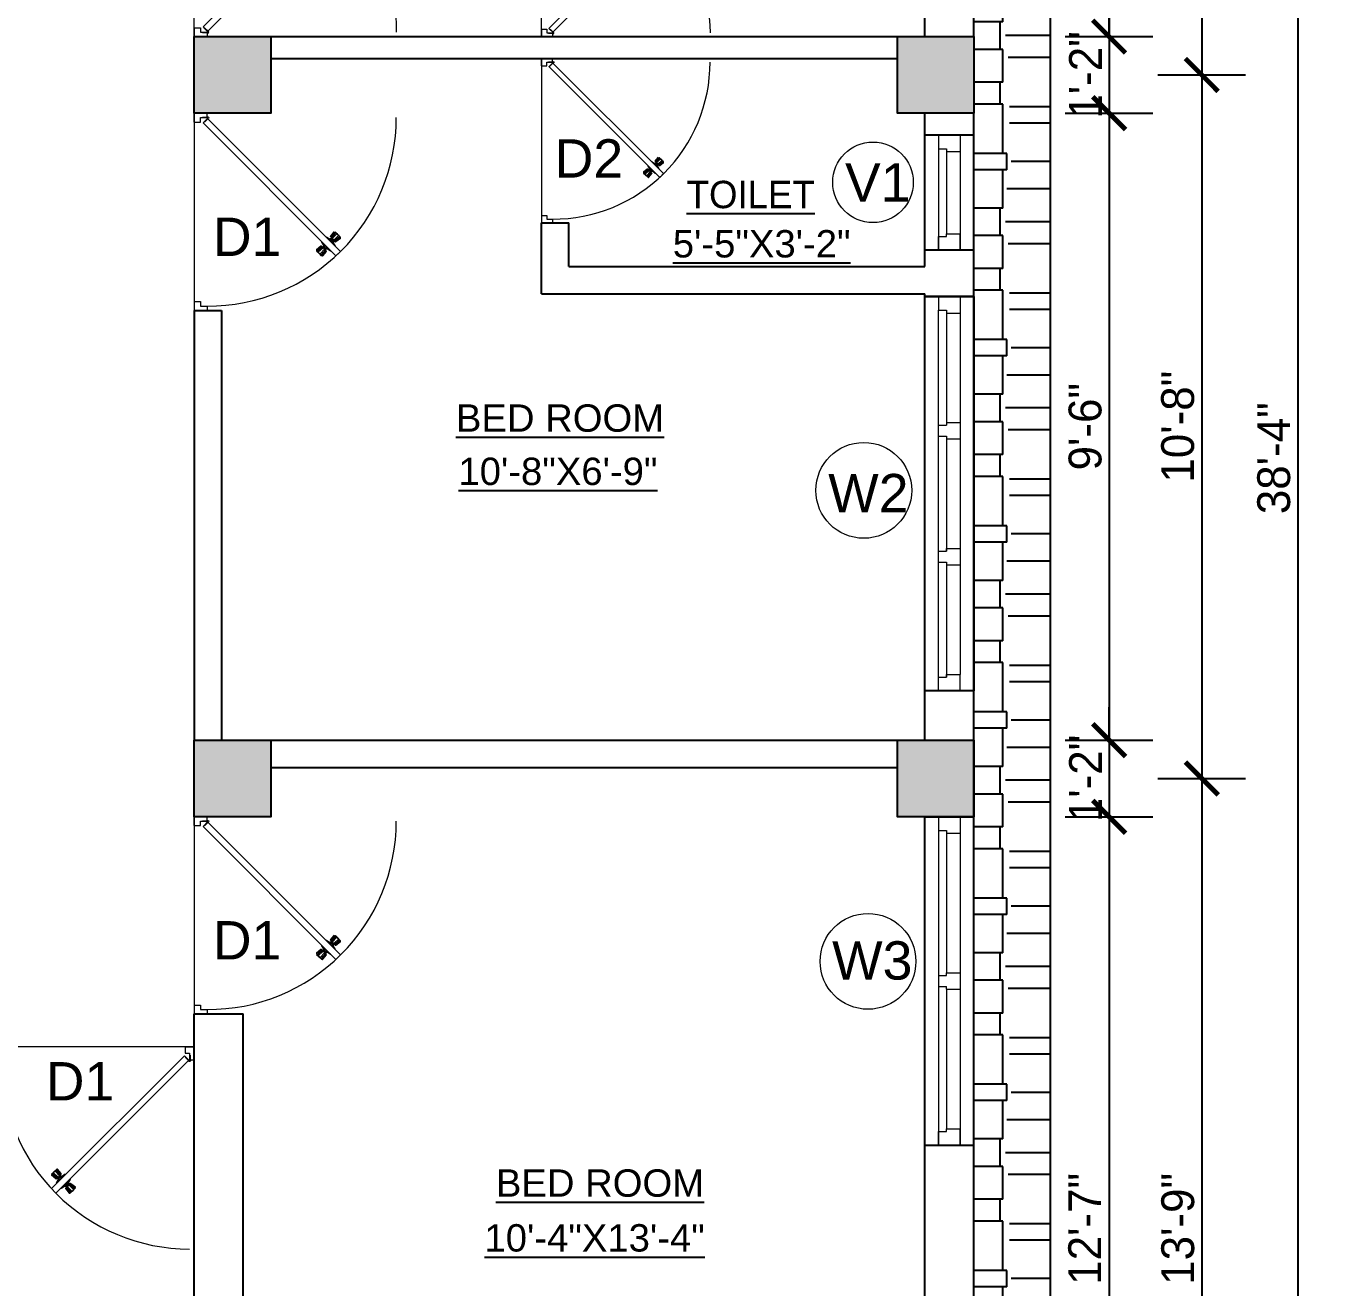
# Model space of a CAD drawing. Header units: inches. Extents: x 1397 to 20304, y -27267 to -746.
# Drawn here: x 10297.7 to 10537.9, y -19710.1 to -19479.8 of the extents above; entities that cross this region are included whole.
import ezdxf

# ---------------------------------------------------------------- set-up
doc = ezdxf.new("R2010")
doc.units = ezdxf.units.IN
doc.header["$LTSCALE"] = 17
doc.header["$MEASUREMENT"] = 0
for name, color, linetype, lineweight in [('25 BOT BAR', 12, 'Continuous', 25), ('DOOR & WIN', 1, 'Continuous', 25), ('OUTLINE', 1, 'Continuous', 25), ('PUERTAS', 7, 'Continuous', 9), ('TEXT', 231, 'Continuous', 20), ('WINDOW FRAME PLAN', 162, 'Continuous', 18)]:
    doc.layers.add(name, color=color, linetype=linetype, lineweight=lineweight)
doc.styles.add('ARCHITECTURE', font='stylu.ttf')
doc.styles.add('DIMTEXT', font='arial.ttf', dxfattribs={"height": 6})
doc.dimstyles.new('8 SCALE', dxfattribs={"dimscale": 0, "dimtxt": 6, "dimasz": 6, "dimexe": 8, "dimexo": 8, "dimgap": 1.25, "dimtad": 1, "dimdec": 0, "dimzin": 3, "dimdsep": 46, "dimlunit": 4, "dimtxsty": 'ARCHITECTURE', "dimblk": 'ARCHTICK', "dimcen": 8, "dimdle": 8, "dimclrd": 5, "dimclre": 5, "dimclrt": 7, "dimadec": 0, "dimazin": 0, "dimtfac": 0.75, "dimtdec": 0, "dimtix": 1, "dimtmove": 2, "dimatfit": 3, "dimldrblk": 'ARCHTICK', "dimfxl": 8, "dimfxlon": 1, "dimtolj": 1, "dimtzin": 0, "dimlwd": -1, "dimlwe": -1, "dimarcsym": 0})

# ---------------------------------------------------------------- blocks, each defined once
blk = doc.blocks.new('ffddd')
at = {"layer": 'DOOR & WIN'}
for p, q in [((-13345.31, -2388.07), (-13345.31, -2316.07)), ((-13336.31, -2316.07), (-13345.31, -2316.07)), ((-13336.31, -2316.07), (-13336.31, -2388.07)), ((-13336.31, -2388.07), (-13345.31, -2388.07)), ((-13336.31, -2388.07), (-13345.31, -2388.07))]:
    blk.add_line(p, q, dxfattribs=at)
at = {"layer": 'WINDOW FRAME PLAN'}
for p, q in [((-13342.81, -2316.07), (-13342.81, -2318.57)), ((-13338.81, -2316.07), (-13338.81, -2319.07)), ((-13342.81, -2385.57), (-13342.81, -2318.57)), ((-13342.81, -2318.57), (-13341.31, -2318.57)), ((-13341.31, -2318.57), (-13341.31, -2319.07)), ((-13341.31, -2319.07), (-13341.31, -2339.57)), ((-13341.31, -2319.07), (-13338.81, -2319.07)), ((-13338.81, -2319.07), (-13338.81, -2385.07)), ((-13342.81, -2339.57), (-13341.31, -2339.57)), ((-13341.31, -2339.07), (-13338.81, -2339.07)), ((-13342.81, -2341.57), (-13341.31, -2341.57)), ((-13341.31, -2341.57), (-13341.31, -2342.07)), ((-13341.31, -2341.57), (-13341.31, -2362.57)), ((-13341.31, -2342.07), (-13338.81, -2342.07)), ((-13342.81, -2362.57), (-13341.31, -2362.57)), ((-13341.31, -2362.07), (-13338.81, -2362.07)), ((-13341.31, -2362.57), (-13341.31, -2362.07)), ((-13342.81, -2364.57), (-13341.31, -2364.57)), ((-13341.31, -2364.57), (-13341.31, -2385.57)), ((-13341.31, -2365.07), (-13338.81, -2365.07)), ((-13342.81, -2388.07), (-13342.81, -2385.57)), ((-13342.81, -2385.57), (-13341.31, -2385.57)), ((-13341.31, -2385.07), (-13338.81, -2385.07)), ((-13341.31, -2385.57), (-13341.31, -2385.07)), ((-13338.81, -2388.07), (-13338.81, -2385.07))]:
    blk.add_line(p, q, dxfattribs=at)
blk = doc.blocks.new('3ft')
at = {"layer": 'PUERTAS', "color": 6}
for p, q in [((1.01, 2.52), (25.23, 26.74)), ((26.05, 25.92), (25.23, 26.74)), ((26.05, 25.92), (1.77, 1.64)), ((0.72, 1.52), (0.72, 2.44)), ((0.8, 1.52), (0.8, 2.41)), ((1.57, 1.84), (0.94, 2.47)), ((1.63, 1.89), (0.97, 2.55)), ((0, 2.4), (0, 0)), ((0.72, 2.4), (0, 2.4)), ((1.6, 0), (0, 0)), ((0.8, 1.52), (0.72, 1.52)), ((0.8, 1.2), (0.8, 1.52)), ((1.6, 1.2), (0.8, 1.2)), ((1.63, 1.89), (1.57, 1.84)), ((1.77, 1.64), (1.57, 1.84)), ((1.6, 0), (1.6, 1.2)), ((34.4, 0), (34.4, 1.2)), ((34.4, 1.2), (35.2, 1.2)), ((34.4, 0), (36, 0)), ((35.2, 1.2), (35.2, 2.4)), ((35.2, 2.4), (36, 2.4)), ((36, 0), (36, 2.4))]:
    blk.add_line(p, q, dxfattribs=at)
at = {"layer": 'PUERTAS', "color": 1}
for p, q in [((22.58, 26.7), (22.14, 26.26)), ((22.67, 26.73), (22.17, 26.23)), ((22.61, 26.67), (22.58, 26.7)), ((23.45, 25.91), (22.79, 26.73)), ((21.67, 25.73), (22.17, 26.23)), ((22.49, 24.95), (21.67, 25.61)), ((21.7, 25.82), (22.14, 26.26)), ((21.73, 25.79), (21.7, 25.82)), ((22.6, 24.96), (23.02, 25.38)), ((22.61, 24.25), (22.92, 24.72)), ((22.62, 24.13), (22.61, 24.14)), ((22.7, 25.07), (22.71, 25.06)), ((22.82, 25.06), (23.08, 25.32)), ((22.94, 24.95), (22.83, 25.07)), ((22.92, 24.72), (22.92, 24.72)), ((22.93, 24.94), (23.19, 25.21)), ((22.93, 24.84), (22.93, 24.83)), ((23.44, 25.81), (23.02, 25.38)), ((23.34, 25.58), (23.08, 25.32)), ((23.46, 25.47), (23.19, 25.21)), ((23.33, 25.7), (23.34, 25.69)), ((23.45, 25.46), (23.33, 25.57)), ((23.57, 25.47), (23.57, 25.47)), ((24.15, 25.79), (23.68, 25.48)), ((23.68, 25.48), (23.68, 25.48)), ((24.27, 25.78), (24.26, 25.79)), ((24.78, 24.15), (24.51, 23.89)), ((24.89, 24.03), (24.63, 23.77)), ((25.11, 24.14), (24.69, 23.71)), ((24.77, 24.14), (24.88, 24.03)), ((24.79, 24.38), (24.78, 24.37)), ((24.78, 24.26), (24.78, 24.26)), ((25.1, 24.84), (24.79, 24.38)), ((25, 24.03), (25, 24.03)), ((25.09, 24.96), (25.1, 24.95)), ((25.22, 24.14), (26.03, 23.48)), ((23.44, 23.31), (23.45, 23.3)), ((23.56, 23.3), (24.03, 23.61)), ((24.03, 23.61), (24.03, 23.62)), ((24.14, 23.62), (24.14, 23.62)), ((24.25, 23.62), (24.51, 23.89)), ((24.26, 23.29), (24.69, 23.71)), ((24.26, 23.63), (24.37, 23.52)), ((24.26, 23.18), (24.92, 22.37)), ((24.37, 23.52), (24.63, 23.77)), ((24.37, 23.4), (24.37, 23.4)), ((25.04, 22.36), (25.54, 22.86)), ((25.1, 22.42), (25.13, 22.39)), ((25.13, 22.39), (25.57, 22.83)), ((26.04, 23.37), (25.54, 22.86)), ((26.01, 23.27), (25.57, 22.83)), ((25.98, 23.3), (26.01, 23.27))]:
    blk.add_line(p, q, dxfattribs=at)
at = {"layer": 'PUERTAS', "color": 8}
for p, q in [((23.3, 25.66), (22.5, 26.56)), ((23.41, 25.77), (22.65, 26.71)), ((23.46, 25.83), (22.72, 26.75)), ((22.57, 24.94), (21.65, 25.68)), ((22.63, 24.99), (21.69, 25.75)), ((22.74, 25.1), (21.84, 25.9)), ((22.13, 26.28), (21.98, 26.13)), ((22.88, 25.24), (22.01, 26.06)), ((22.13, 26.28), (22.27, 26.42)), ((22.29, 26.41), (22.27, 26.42)), ((23.16, 25.52), (22.34, 26.39)), ((22.69, 24.32), (23.02, 24.83)), ((22.95, 24.96), (22.84, 25.07)), ((22.98, 24.99), (22.86, 25.1)), ((23.03, 25.04), (22.91, 25.15)), ((22.91, 24.53), (23.1, 24.91)), ((23.11, 25.12), (22.99, 25.23)), ((23.13, 24.76), (23.18, 24.99)), ((23.28, 25.3), (23.17, 25.41)), ((23.36, 25.37), (23.25, 25.49)), ((23.31, 24.94), (23.28, 25.08)), ((23.41, 25.43), (23.3, 25.54)), ((23.46, 25.09), (23.32, 25.13)), ((23.44, 25.45), (23.33, 25.56)), ((23.64, 25.27), (23.41, 25.22)), ((23.87, 25.49), (23.49, 25.3)), ((24.08, 25.71), (23.57, 25.38)), ((24.4, 24.15), (24.43, 24.01)), ((24.58, 24.33), (24.52, 24.1)), ((24.8, 24.56), (24.61, 24.18)), ((25.02, 24.77), (24.68, 24.26)), ((24.68, 24.05), (24.79, 23.94)), ((24.73, 24.1), (24.85, 23.99)), ((24.76, 24.13), (24.87, 24.02)), ((25.08, 24.1), (26.02, 23.34)), ((25.14, 24.15), (26.06, 23.41)), ((23.63, 23.38), (24.14, 23.72)), ((23.84, 23.6), (24.22, 23.79)), ((24.07, 23.82), (24.3, 23.88)), ((24.25, 24), (24.39, 23.97)), ((24.25, 23.26), (24.99, 22.34)), ((24.27, 23.64), (24.38, 23.53)), ((24.3, 23.67), (24.41, 23.56)), ((24.3, 23.32), (25.06, 22.38)), ((24.35, 23.72), (24.46, 23.61)), ((24.41, 23.43), (25.2, 22.53)), ((24.43, 23.8), (24.54, 23.69)), ((24.55, 23.57), (25.37, 22.7)), ((24.6, 23.97), (24.72, 23.86)), ((24.83, 23.85), (25.7, 23.03)), ((24.97, 23.99), (25.87, 23.2)), ((25.58, 22.82), (25.43, 22.67)), ((25.58, 22.82), (25.73, 22.97)), ((25.72, 22.98), (25.73, 22.97)), ((0, 0), (36, 0))]:
    blk.add_line(p, q, dxfattribs=at)
at = {"layer": 'PUERTAS', "color": 2}
for p, q in [((21.99, 26.11), (21.98, 26.13)), ((25.42, 22.68), (25.43, 22.67))]:
    blk.add_line(p, q, dxfattribs=at)
at = {"layer": 'PUERTAS', "color": 6}
for radius in [0.155, 0.0752]:
    blk.add_circle((0.82, 2.56), radius, dxfattribs=at)
blk.add_arc((0.82, 2.56), 34.38, 359.7285, 90.0333, dxfattribs=at)
at = {"layer": 'PUERTAS', "color": 1}
for centre, start, end in [((22.73, 26.68), 38.9236, 135), ((22.54, 25.01), 231.0764, 315), ((22.67, 24.2), 135, 225), ((22.77, 25.12), 225, 315), ((22.99, 24.89), 135, 219.7428), ((22.87, 24.78), 315, 39.7428), ((23.28, 25.63), 315, 45), ((23.39, 25.86), 315, 38.9236), ((23.51, 25.41), 50.2572, 135), ((23.62, 25.53), 230.2572, 315), ((24.2, 25.73), 45, 135), ((24.84, 24.31), 135, 219.7428), ((24.72, 24.21), 315, 39.7428), ((24.94, 23.98), 45, 135), ((25.04, 24.89), 315, 45), ((25.17, 24.08), 51.0764, 135), ((23.51, 23.36), 225, 315), ((24.09, 23.56), 50.2572, 135), ((24.2, 23.68), 230.2572, 315), ((24.32, 23.23), 135, 218.9236), ((24.42, 23.46), 135, 225), ((24.98, 22.42), 218.9236, 315), ((25.98, 23.42), 315, 51.0764)]:
    blk.add_arc(centre, 0.08, start, end, dxfattribs=at)
blk = doc.blocks.new('*U2802')
at = {"color": 3, "xscale": -1}
blk.add_blockref('3ft', (42, 0), dxfattribs=at)
blk = doc.blocks.new("5'")
at = {"layer": 'WINDOW FRAME PLAN'}
for p, q in [((10026.35, -7897.24), (10086.35, -7897.24)), ((10026.35, -7897.24), (10026.35, -7901.24)), ((10026.35, -7897.24), (10029.35, -7897.24)), ((10029.35, -7899.74), (10029.35, -7897.24)), ((10054.85, -7899.74), (10054.85, -7897.24)), ((10054.85, -7897.24), (10057.85, -7897.24)), ((10057.85, -7899.74), (10057.85, -7897.24)), ((10086.35, -7897.24), (10083.35, -7897.24)), ((10083.35, -7899.74), (10083.35, -7897.24)), ((10086.35, -7897.24), (10086.35, -7901.24)), ((10026.35, -7901.24), (10086.35, -7901.24)), ((10026.35, -7901.24), (10028.85, -7901.24)), ((10028.85, -7901.24), (10028.85, -7899.74)), ((10028.85, -7899.74), (10029.35, -7899.74)), ((10029.35, -7899.74), (10054.85, -7899.74)), ((10055.35, -7899.74), (10054.85, -7899.74)), ((10055.35, -7901.24), (10055.35, -7899.74)), ((10057.35, -7901.24), (10057.35, -7899.74)), ((10057.85, -7899.74), (10057.35, -7899.74)), ((10057.85, -7899.74), (10083.35, -7899.74)), ((10083.85, -7899.74), (10083.35, -7899.74)), ((10083.85, -7901.24), (10083.85, -7899.74)), ((10086.35, -7901.24), (10083.85, -7901.24))]:
    blk.add_line(p, q, dxfattribs=at)
blk = doc.blocks.new('2ft6in')
at = {"layer": 'PUERTAS', "color": 2}
for p, q in [((0.84, 2.1), (21.02, 22.28)), ((18.33, 21.76), (18.31, 21.77)), ((21.71, 21.6), (21.02, 22.28)), ((21.71, 21.6), (1.47, 1.37)), ((21.18, 18.9), (21.2, 18.89)), ((0, 2), (0, 0)), ((0.6, 2), (0, 2)), ((1.33, 0), (0, 0)), ((0.6, 1.26), (0.6, 2.04)), ((0.67, 1.26), (0.6, 1.26)), ((0.67, 1.26), (0.67, 2.01)), ((0.67, 1), (0.67, 1.26)), ((1.33, 1), (0.67, 1)), ((1.31, 1.53), (0.79, 2.06)), ((1.36, 1.58), (0.81, 2.12)), ((1.36, 1.58), (1.31, 1.53)), ((1.47, 1.37), (1.31, 1.53)), ((1.33, 0), (1.33, 1)), ((28.67, 0), (28.67, 1)), ((28.67, 1), (29.33, 1)), ((28.67, 0), (30, 0)), ((29.33, 1), (29.33, 2)), ((29.33, 2), (30, 2)), ((30, 0), (30, 2))]:
    blk.add_line(p, q, dxfattribs=at)
at = {"layer": 'PUERTAS', "color": 1}
for p, q in [((18.06, 21.44), (18.48, 21.86)), ((18.08, 21.51), (18.45, 21.88)), ((18.82, 22.25), (18.45, 21.88)), ((18.9, 22.28), (18.48, 21.86)), ((18.84, 22.23), (18.82, 22.25)), ((19.54, 21.59), (18.99, 22.27)), ((18.74, 20.79), (18.06, 21.34)), ((18.11, 21.49), (18.08, 21.51)), ((18.83, 20.8), (19.18, 21.15)), ((18.84, 20.21), (19.1, 20.6)), ((18.85, 20.11), (18.84, 20.12)), ((18.92, 20.89), (18.93, 20.88)), ((19.02, 20.88), (19.24, 21.1)), ((19.12, 20.8), (19.03, 20.89)), ((19.1, 20.7), (19.11, 20.69)), ((19.1, 20.6), (19.1, 20.6)), ((19.11, 20.79), (19.33, 21.01)), ((19.54, 21.5), (19.18, 21.15)), ((19.45, 21.31), (19.24, 21.1)), ((19.55, 21.22), (19.33, 21.01)), ((19.45, 21.41), (19.45, 21.41)), ((19.54, 21.22), (19.45, 21.31)), ((19.53, 19.43), (19.54, 19.42)), ((19.64, 21.23), (19.64, 21.23)), ((19.64, 19.42), (20.02, 19.67)), ((19.74, 21.24), (19.73, 21.23)), ((20.12, 21.49), (19.74, 21.24)), ((20.02, 19.67), (20.03, 19.68)), ((20.12, 19.68), (20.12, 19.68)), ((20.21, 19.69), (20.43, 19.9)), ((20.22, 21.48), (20.22, 21.49)), ((20.22, 19.41), (20.57, 19.76)), ((20.22, 19.69), (20.31, 19.6)), ((20.22, 19.32), (20.76, 18.64)), ((20.31, 19.6), (20.52, 19.81)), ((20.31, 19.5), (20.31, 19.5)), ((20.65, 20.12), (20.43, 19.9)), ((20.74, 20.03), (20.52, 19.81)), ((20.93, 20.11), (20.57, 19.76)), ((20.64, 20.11), (20.73, 20.02)), ((20.66, 20.31), (20.65, 20.31)), ((20.65, 20.21), (20.65, 20.22)), ((20.91, 20.7), (20.66, 20.31)), ((20.84, 20.02), (20.83, 20.03)), ((20.91, 20.8), (20.91, 20.79)), ((21.02, 20.12), (21.7, 19.57)), ((21.7, 19.47), (21.28, 19.05)), ((21.67, 19.4), (21.31, 19.03)), ((21.65, 19.42), (21.67, 19.4)), ((20.86, 18.63), (21.28, 19.05)), ((20.91, 18.68), (20.94, 18.66)), ((20.94, 18.66), (21.31, 19.03))]:
    blk.add_line(p, q, dxfattribs=at)
at = {"layer": 'PUERTAS', "color": 8}
for p, q in [((18.44, 21.9), (18.31, 21.77)), ((19.07, 21.03), (18.34, 21.72)), ((18.44, 21.9), (18.56, 22.02)), ((18.58, 22.01), (18.56, 22.02)), ((19.3, 21.26), (18.61, 22)), ((19.42, 21.38), (18.75, 22.14)), ((19.51, 21.48), (18.88, 22.26)), ((19.55, 21.53), (18.93, 22.3)), ((18.81, 20.78), (18.04, 21.4)), ((18.86, 20.83), (18.08, 21.46)), ((18.95, 20.92), (18.2, 21.58)), ((18.91, 20.27), (19.19, 20.69)), ((19.13, 20.8), (19.03, 20.9)), ((19.15, 20.82), (19.05, 20.92)), ((19.09, 20.44), (19.25, 20.76)), ((19.19, 20.87), (19.1, 20.96)), ((19.25, 20.93), (19.16, 21.02)), ((19.28, 20.63), (19.32, 20.83)), ((19.4, 21.08), (19.31, 21.17)), ((19.47, 21.15), (19.38, 21.24)), ((19.43, 20.78), (19.4, 20.9)), ((19.51, 21.19), (19.42, 21.28)), ((19.55, 20.91), (19.43, 20.94)), ((19.53, 21.21), (19.44, 21.3)), ((19.7, 21.06), (19.51, 21.01)), ((19.89, 21.24), (19.58, 21.08)), ((20.07, 21.42), (19.64, 21.15)), ((19.69, 19.49), (20.12, 19.76)), ((19.87, 19.67), (20.18, 19.83)), ((20.06, 19.85), (20.25, 19.9)), ((20.21, 20), (20.33, 19.97)), ((20.21, 19.38), (20.83, 18.61)), ((20.23, 19.7), (20.32, 19.61)), ((20.25, 19.72), (20.34, 19.63)), ((20.25, 19.43), (20.88, 18.65)), ((20.29, 19.76), (20.38, 19.67)), ((20.33, 20.13), (20.36, 20.01)), ((20.34, 19.53), (21, 18.77)), ((20.36, 19.83), (20.45, 19.74)), ((20.48, 20.28), (20.44, 20.08)), ((20.46, 19.64), (21.14, 18.91)), ((20.5, 19.98), (20.6, 19.89)), ((20.67, 20.47), (20.51, 20.15)), ((20.85, 20.64), (20.57, 20.22)), ((20.57, 20.04), (20.66, 19.95)), ((20.61, 20.09), (20.7, 19.99)), ((20.63, 20.11), (20.72, 20.01)), ((20.69, 19.87), (21.42, 19.19)), ((20.81, 19.99), (21.56, 19.33)), ((20.9, 20.08), (21.68, 19.45)), ((20.95, 20.13), (21.72, 19.51)), ((21.32, 19.01), (21.2, 18.89)), ((21.32, 19.01), (21.44, 19.14)), ((21.43, 19.15), (21.44, 19.14)), ((0, 0), (30, 0))]:
    blk.add_line(p, q, dxfattribs=at)
at = {"layer": 'PUERTAS', "color": 2}
for radius in [0.129, 0.0627]:
    blk.add_circle((0.68, 2.14), radius, dxfattribs=at)
at = {"layer": 'PUERTAS', "color": 8}
blk.add_arc((0.68, 2.14), 28.65, 359.7285, 90.0333, dxfattribs=at)
at = {"layer": 'PUERTAS', "color": 1}
for centre, start, end in [((18.94, 22.23), 38.9236, 135), ((18.78, 20.84), 231.0764, 315), ((18.89, 20.16), 135, 225), ((18.97, 20.93), 225, 315), ((19.16, 20.74), 135, 219.7428), ((19.06, 20.65), 315, 39.7428), ((19.4, 21.36), 315, 45), ((19.49, 21.55), 315, 38.9236), ((19.59, 19.47), 225, 315), ((19.6, 21.18), 50.2572, 135), ((19.68, 21.28), 230.2572, 315), ((20.07, 19.63), 50.2572, 135), ((20.17, 21.44), 45, 135), ((20.16, 19.73), 230.2572, 315), ((20.27, 19.36), 135, 218.9236), ((20.35, 19.55), 135, 225), ((20.7, 20.26), 135, 219.7428), ((20.6, 20.17), 315, 39.7428), ((20.78, 19.98), 45, 135), ((20.87, 20.75), 315, 45), ((20.98, 20.07), 51.0764, 135), ((21.65, 19.52), 315, 51.0764), ((20.82, 18.68), 218.9236, 315)]:
    blk.add_arc(centre, 0.0667, start, end, dxfattribs=at)
blk = doc.blocks.new('*U2794')
at = {"color": 3, "xscale": -1}
blk.add_blockref('2ft6in', (42, 0), dxfattribs=at)
blk = doc.blocks.new('_ArchTick')
at = {"color": 0, "linetype": 'ByBlock', "const_width": 0.15}
blk.add_lwpolyline([(-0.5, -0.5), (0.5, 0.5)], dxfattribs=at)
blk = doc.blocks.new('*D3451')
at = {"layer": '25 BOT BAR', "color": 5, "transparency": 16777216}
for p, q in [((10495.43, -19334.65), (10495.43, -19489.65)), ((10487.43, -19342.65), (10503.43, -19342.65)), ((10487.43, -19481.65), (10503.43, -19481.65))]:
    blk.add_line(p, q, dxfattribs=at)
at = {"layer": 'Defpoints', "color": 0, "transparency": 16777216}
for p in [(10470.75, -19342.65), (10470.75, -19481.65), (10495.43, -19481.65)]:
    blk.add_point(p, dxfattribs=at)
at = {"layer": '25 BOT BAR', "color": 5, "transparency": 16777216, "xscale": 6, "yscale": 6, "zscale": 6}
for p, rotation in [((10495.43, -19342.65), 90), ((10495.43, -19481.65), 270)]:
    blk.add_blockref('_ArchTick', p, dxfattribs=dict(at, rotation=rotation))
at = {"layer": '25 BOT BAR', "color": 7, "transparency": 16777216, "insert": (10490.97, -19412.15), "char_height": 6, "attachment_point": 5, "rotation": 90, "style": 'ARCHITECTURE'}
blk.add_mtext('\\A1;11\'-7"', dxfattribs=at)
blk = doc.blocks.new('*D3452')
at = {"layer": '25 BOT BAR', "color": 5, "transparency": 16777216}
for p, q in [((10495.43, -19481.65), (10495.43, -19475.65)), ((10487.43, -19481.65), (10503.43, -19481.65)), ((10495.43, -19481.65), (10495.43, -19495.65)), ((10487.43, -19495.65), (10503.43, -19495.65)), ((10495.43, -19495.65), (10495.43, -19501.65))]:
    blk.add_line(p, q, dxfattribs=at)
at = {"layer": 'Defpoints', "color": 0, "transparency": 16777216}
for p in [(10470.75, -19481.65), (10470.75, -19495.65), (10495.43, -19495.65)]:
    blk.add_point(p, dxfattribs=at)
at = {"layer": '25 BOT BAR', "color": 5, "transparency": 16777216, "xscale": 6, "yscale": 6, "zscale": 6}
for p, rotation in [((10495.43, -19481.65), 270), ((10495.43, -19495.65), 90)]:
    blk.add_blockref('_ArchTick', p, dxfattribs=dict(at, rotation=rotation))
at = {"layer": '25 BOT BAR', "color": 7, "transparency": 16777216, "insert": (10491.12, -19488.65), "char_height": 6, "attachment_point": 5, "rotation": 90, "style": 'ARCHITECTURE'}
blk.add_mtext('\\A1;1\'-2"', dxfattribs=at)
blk = doc.blocks.new('*D3453')
at = {"layer": '25 BOT BAR', "color": 5, "transparency": 16777216}
for p, q in [((10495.43, -19487.65), (10495.43, -19618.13)), ((10487.43, -19495.65), (10503.43, -19495.65)), ((10487.43, -19610.13), (10503.43, -19610.13))]:
    blk.add_line(p, q, dxfattribs=at)
at = {"layer": 'Defpoints', "color": 0, "transparency": 16777216}
for p in [(10470.75, -19495.65), (10470.75, -19610.13), (10495.43, -19610.13)]:
    blk.add_point(p, dxfattribs=at)
at = {"layer": '25 BOT BAR', "color": 5, "transparency": 16777216, "xscale": 6, "yscale": 6, "zscale": 6}
for p, rotation in [((10495.43, -19495.65), 90), ((10495.43, -19610.13), 270)]:
    blk.add_blockref('_ArchTick', p, dxfattribs=dict(at, rotation=rotation))
at = {"layer": '25 BOT BAR', "color": 7, "transparency": 16777216, "insert": (10491.07, -19552.89), "char_height": 6, "attachment_point": 5, "rotation": 90, "style": 'ARCHITECTURE'}
blk.add_mtext('\\A1;9\'-6"', dxfattribs=at)
blk = doc.blocks.new('*D3454')
at = {"layer": '25 BOT BAR', "color": 5, "transparency": 16777216}
for p, q in [((10495.43, -19610.13), (10495.43, -19604.13)), ((10487.43, -19610.13), (10503.43, -19610.13)), ((10495.43, -19610.13), (10495.43, -19624.13)), ((10487.43, -19624.13), (10503.43, -19624.13)), ((10495.43, -19624.13), (10495.43, -19630.13))]:
    blk.add_line(p, q, dxfattribs=at)
at = {"layer": 'Defpoints', "color": 0, "transparency": 16777216}
for p in [(10470.75, -19610.13), (10470.75, -19624.13), (10495.43, -19624.13)]:
    blk.add_point(p, dxfattribs=at)
at = {"layer": '25 BOT BAR', "color": 5, "transparency": 16777216, "xscale": 6, "yscale": 6, "zscale": 6}
for p, rotation in [((10495.43, -19610.13), 270), ((10495.43, -19624.13), 90)]:
    blk.add_blockref('_ArchTick', p, dxfattribs=dict(at, rotation=rotation))
at = {"layer": '25 BOT BAR', "color": 7, "transparency": 16777216, "insert": (10491.12, -19617.13), "char_height": 6, "attachment_point": 5, "rotation": 90, "style": 'ARCHITECTURE'}
blk.add_mtext('\\A1;1\'-2"', dxfattribs=at)
blk = doc.blocks.new('*D3442')
at = {"layer": '25 BOT BAR', "color": 5, "transparency": 16777216}
for p, q in [((10495.43, -19616.13), (10495.43, -19782.65)), ((10487.43, -19624.13), (10503.43, -19624.13)), ((10487.43, -19774.65), (10503.43, -19774.65))]:
    blk.add_line(p, q, dxfattribs=at)
at = {"layer": 'Defpoints', "color": 0, "transparency": 16777216}
for p in [(10470.75, -19624.13), (10470.75, -19774.65), (10495.43, -19774.65)]:
    blk.add_point(p, dxfattribs=at)
at = {"layer": '25 BOT BAR', "color": 5, "transparency": 16777216, "xscale": 6, "yscale": 6, "zscale": 6}
for p, rotation in [((10495.43, -19624.13), 90), ((10495.43, -19774.65), 270)]:
    blk.add_blockref('_ArchTick', p, dxfattribs=dict(at, rotation=rotation))
at = {"layer": '25 BOT BAR', "color": 7, "transparency": 16777216, "insert": (10490.97, -19699.39), "char_height": 6, "attachment_point": 5, "rotation": 90, "style": 'ARCHITECTURE'}
blk.add_mtext('\\A1;12\'-7"', dxfattribs=at)
blk = doc.blocks.new('*D3445')
at = {"layer": '25 BOT BAR', "color": 5, "transparency": 16777216}
for p, q in [((10512.35, -19327.65), (10512.35, -19496.65)), ((10504.35, -19335.65), (10520.35, -19335.65)), ((10504.35, -19488.65), (10520.35, -19488.65))]:
    blk.add_line(p, q, dxfattribs=at)
at = {"layer": 'Defpoints', "color": 0, "transparency": 16777216}
for p in [(10463.75, -19335.65), (10463.75, -19488.65), (10512.35, -19488.65)]:
    blk.add_point(p, dxfattribs=at)
at = {"layer": '25 BOT BAR', "color": 5, "transparency": 16777216, "xscale": 6, "yscale": 6, "zscale": 6}
for p, rotation in [((10512.35, -19335.65), 90), ((10512.35, -19488.65), 270)]:
    blk.add_blockref('_ArchTick', p, dxfattribs=dict(at, rotation=rotation))
at = {"layer": '25 BOT BAR', "color": 7, "transparency": 16777216, "insert": (10508.01, -19412.15), "char_height": 6, "attachment_point": 5, "rotation": 90, "style": 'ARCHITECTURE'}
blk.add_mtext('\\A1;12\'-9"', dxfattribs=at)
blk = doc.blocks.new('*D3446')
at = {"layer": '25 BOT BAR', "color": 5, "transparency": 16777216}
for p, q in [((10512.35, -19480.65), (10512.35, -19625.13)), ((10504.35, -19488.65), (10520.35, -19488.65)), ((10504.35, -19617.13), (10520.35, -19617.13))]:
    blk.add_line(p, q, dxfattribs=at)
at = {"layer": 'Defpoints', "color": 0, "transparency": 16777216}
for p in [(10463.75, -19488.65), (10463.75, -19617.13), (10512.35, -19617.13)]:
    blk.add_point(p, dxfattribs=at)
at = {"layer": '25 BOT BAR', "color": 5, "transparency": 16777216, "xscale": 6, "yscale": 6, "zscale": 6}
for p, rotation in [((10512.35, -19488.65), 90), ((10512.35, -19617.13), 270)]:
    blk.add_blockref('_ArchTick', p, dxfattribs=dict(at, rotation=rotation))
at = {"layer": '25 BOT BAR', "color": 7, "transparency": 16777216, "insert": (10507.98, -19552.89), "char_height": 6, "attachment_point": 5, "rotation": 90, "style": 'ARCHITECTURE'}
blk.add_mtext('\\A1;10\'-8"', dxfattribs=at)
blk = doc.blocks.new('*D3447')
at = {"layer": '25 BOT BAR', "color": 5, "transparency": 16777216}
for p, q in [((10512.35, -19609.13), (10512.35, -19789.65)), ((10504.35, -19617.13), (10520.35, -19617.13)), ((10504.35, -19781.65), (10520.35, -19781.65))]:
    blk.add_line(p, q, dxfattribs=at)
at = {"layer": 'Defpoints', "color": 0, "transparency": 16777216}
for p in [(10463.75, -19617.13), (10463.75, -19781.65), (10512.35, -19781.65)]:
    blk.add_point(p, dxfattribs=at)
at = {"layer": '25 BOT BAR', "color": 5, "transparency": 16777216, "xscale": 6, "yscale": 6, "zscale": 6}
for p, rotation in [((10512.35, -19617.13), 90), ((10512.35, -19781.65), 270)]:
    blk.add_blockref('_ArchTick', p, dxfattribs=dict(at, rotation=rotation))
at = {"layer": '25 BOT BAR', "color": 7, "transparency": 16777216, "insert": (10508, -19699.39), "char_height": 6, "attachment_point": 5, "rotation": 90, "style": 'ARCHITECTURE'}
blk.add_mtext('\\A1;13\'-9"', dxfattribs=at)
blk = doc.blocks.new('*D3448')
at = {"layer": '25 BOT BAR', "color": 5, "transparency": 16777216}
for p, q in [((10529.91, -19320.65), (10529.91, -19796.65)), ((10521.91, -19328.65), (10537.91, -19328.65)), ((10521.91, -19788.65), (10537.91, -19788.65))]:
    blk.add_line(p, q, dxfattribs=at)
at = {"layer": 'Defpoints', "color": 0, "transparency": 16777216}
for p in [(10470.75, -19328.65), (10470.75, -19788.65), (10529.91, -19788.65)]:
    blk.add_point(p, dxfattribs=at)
at = {"layer": '25 BOT BAR', "color": 5, "transparency": 16777216, "xscale": 6, "yscale": 6, "zscale": 6}
for p, rotation in [((10529.91, -19328.65), 90), ((10529.91, -19788.65), 270)]:
    blk.add_blockref('_ArchTick', p, dxfattribs=dict(at, rotation=rotation))
at = {"layer": '25 BOT BAR', "color": 7, "transparency": 16777216, "insert": (10525.53, -19558.65), "char_height": 6, "attachment_point": 5, "rotation": 90, "style": 'ARCHITECTURE'}
blk.add_mtext('\\A1;38\'-4"', dxfattribs=at)

msp = doc.modelspace()

# ---------------------------------------------------------------- hatches: boundary and pattern name
at = {"layer": 'DOOR & WIN'}
h = msp.add_hatch(color=256, dxfattribs=at)
h.dxf.hatch_style = 1
h.paths.add_polyline_path([(10342.29, -19481.65), (10328.29, -19481.65), (10328.29, -19495.65), (10342.29, -19495.65)])
h = msp.add_hatch(color=256, dxfattribs=at)
h.dxf.hatch_style = 1
h.paths.add_polyline_path([(10470.75, -19481.65), (10456.75, -19481.65), (10456.75, -19495.65), (10470.75, -19495.65)])
h = msp.add_hatch(color=256, dxfattribs=at)
h.dxf.hatch_style = 1
h.paths.add_polyline_path([(10342.29, -19610.13), (10328.29, -19610.13), (10328.29, -19624.13), (10342.29, -19624.13)])
h = msp.add_hatch(color=256, dxfattribs=at)
h.dxf.hatch_style = 1
h.paths.add_polyline_path([(10470.75, -19610.13), (10456.75, -19610.13), (10456.75, -19624.13), (10470.75, -19624.13)])
at = {"layer": 'OUTLINE'}
h = msp.add_hatch(dxfattribs=at)
h.set_pattern_fill('AR-RSHKE', color=8, angle=90)
h.set_pattern_definition([(90, (0, -934.489), (-12, 25.5), [6, -5, 7, -3, 9, -4]), (90, (-0.5, -928.489), (-12, 25.5), [5, -19, 4, -6]), (90, (0.75, -916.489), (-12, 25.5), [3, -31]), (180, (0, -934.489), (-12, -8.5), [11.5, -36.5]), (180, (4e-16, -928.489), (-12, -8.5), [11.25, -36.75]), (180, (7e-16, -923.489), (-12, -8.5), [10.5, -37.5]), (180, (0.75, -916.489), (-12, -8.5), [11.5, -36.5]), (180, (0.75, -913.489), (-12, -8.5), [11.5, -36.5]), (180, (2e-15, -904.489), (-12, -8.5), [11, -37])])
h.paths.add_polyline_path([(10484.75, -19328.65), (10470.75, -19328.65), (10470.75, -19342.65), (10470.75, -19481.65), (10470.75, -19495.65), (10470.75, -19830.65), (10484.75, -19830.65)])

# ---------------------------------------------------------------- linework, layer by layer
at = {"layer": '25 BOT BAR'}
for p, q in [((10470.75, -19499.65), (10461.75, -19499.65)), ((10391.75, -19528.65), (10391.75, -19515.65)), ((10391.75, -19515.65), (10396.75, -19515.65)), ((10396.75, -19523.65), (10396.75, -19515.65)), ((10470.75, -19520.65), (10461.75, -19520.65)), ((10328.29, -19531.65), (10328.29, -19610.13)), ((10328.29, -19531.65), (10333.29, -19531.65)), ((10333.29, -19531.65), (10333.29, -19610.13)), ((10342.29, -19610.13), (10456.75, -19610.13)), ((10342.29, -19615.13), (10456.75, -19615.13)), ((10461.75, -19624.13), (10470.75, -19624.13)), ((10328.29, -19660.13), (10337.29, -19660.13)), ((10461.75, -19684.13), (10470.75, -19684.13))]:
    msp.add_line(p, q, dxfattribs=at)
at = {"layer": 'DOOR & WIN'}
for p, q in [((10470.75, -19481.65), (10470.75, -19328.65)), ((10484.75, -19830.65), (10484.75, -19328.65)), ((10461.75, -19481.65), (10461.75, -19447.65)), ((10342.29, -19481.65), (10456.75, -19481.65)), ((10342.29, -19485.65), (10456.75, -19485.65)), ((10461.75, -19523.65), (10461.75, -19495.65)), ((10470.75, -19788.65), (10470.75, -19495.65)), ((10396.75, -19523.65), (10461.75, -19523.65)), ((10391.75, -19528.65), (10461.75, -19528.65)), ((10461.75, -19610.13), (10461.75, -19528.65)), ((10461.75, -19774.65), (10461.75, -19624.13)), ((10328.29, -19666.13), (10328.29, -19660.13)), ((10337.29, -19774.65), (10337.29, -19660.13)), ((10328.29, -19774.65), (10328.29, -19666.13))]:
    msp.add_line(p, q, dxfattribs=at)
at = {"layer": 'OUTLINE'}
msp.add_line((10461.75, -19529.13), (10470.75, -19529.13), dxfattribs=at)
for points in [[(10328.29, -19481.65), (10342.29, -19481.65), (10342.29, -19495.65), (10328.29, -19495.65)], [(10456.75, -19481.65), (10470.75, -19481.65), (10470.75, -19495.65), (10456.75, -19495.65)], [(10328.29, -19610.13), (10342.29, -19610.13), (10342.29, -19624.13), (10328.29, -19624.13)], [(10456.75, -19610.13), (10470.75, -19610.13), (10470.75, -19624.13), (10456.75, -19624.13)]]:
    msp.add_lwpolyline(points, close=True, dxfattribs=at)
at = {"layer": 'TEXT'}
for centre, radius in [((10452.3, -19508.26), 7.35), ((10450.62, -19564.52), 8.75), ((10451.39, -19650.54), 8.75)]:
    msp.add_circle(centre, radius, dxfattribs=at)
at = {"layer": 'WINDOW FRAME PLAN'}
for p, q in [((10464.25, -19499.65), (10464.25, -19520.65)), ((10464.25, -19499.65), (10464.25, -19502.15)), ((10468.25, -19499.65), (10468.25, -19520.65)), ((10468.25, -19499.65), (10468.25, -19502.65)), ((10464.25, -19502.15), (10465.75, -19502.15)), ((10465.75, -19502.15), (10465.75, -19502.65)), ((10465.75, -19502.65), (10465.75, -19517.65)), ((10465.75, -19502.65), (10468.25, -19502.65)), ((10464.25, -19520.65), (10464.25, -19518.15)), ((10464.25, -19518.15), (10465.75, -19518.15)), ((10465.75, -19517.65), (10468.25, -19517.65)), ((10465.75, -19518.15), (10465.75, -19517.65)), ((10468.25, -19520.65), (10468.25, -19517.65))]:
    msp.add_line(p, q, dxfattribs=at)

# ---------------------------------------------------------------- block references
at = {"layer": '25 BOT BAR', "rotation": 270}
msp.add_blockref("5'", (18365.49, -9597.78), dxfattribs=at)
at = {"layer": 'DOOR & WIN', "rotation": 270}
for name, p in [('*U2802', (10328.29, -19439.65)), ('*U2794', (10391.75, -19439.65))]:
    msp.add_blockref(name, p, dxfattribs=at)
at = {"layer": 'DOOR & WIN', "xscale": -1}
for name, p, rotation in [('*U2794', (10391.75, -19527.65), 270), ('*U2802', (10328.29, -19537.65), 270), ('*U2802', (10328.29, -19666.13), 270), ('*U2802', (10286.29, -19666.13), 180)]:
    msp.add_blockref(name, p, dxfattribs=dict(at, rotation=rotation))
at = {"layer": 'OUTLINE'}
msp.add_blockref('ffddd', (23807.06, -17213.06), dxfattribs=at)

# ---------------------------------------------------------------- texts
at = {"layer": 'DOOR & WIN', "char_height": 5, "attachment_point": 5}
for s, insert in [('{\\L\\C7;TOILET}', (10429.97, -19510.52)), ('{\\fArial TUR|b0|i0|c0|p34;\\L\\C7;5\'-5"X3\'-2"}', (10431.97, -19519.52)), ('{\\fArial TUR|b0|i0|c0|p34;\\L\\C7;BED ROOM}', (10395.13, -19551.35)), ('{\\fArial TUR|b0|i0|c0|p34;\\L\\C7;10\'-8"X6\'-9"}', (10394.76, -19561.08)), ('{\\fArial TUR|b0|i0|c162|p34;\\L\\C7; \\fArial TUR|b0|i0|c0|p34;BED \\fArial TUR|b0|i0|c162|p34;ROOM}', (10401.46, -19691.06)), ('{\\fArial TUR|b0|i0|c0|p34;\\L\\C7;10\'-4"X13\'-4"}', (10401.46, -19701.07))]:
    msp.add_mtext(s, dxfattribs=dict(at, insert=insert))
at = {"layer": 'TEXT', "style": 'DIMTEXT'}
for s, p in [('D2', (10394.17, -19507.4)), ('V1', (10447.19, -19511.78)), ('D1', (10331.73, -19521.71)), ('D1', (10331.73, -19650.19)), ('W3', (10444.83, -19653.87)), ('D1', (10301.21, -19675.94))]:
    msp.add_text(s, height=7, dxfattribs=at).set_placement(p)
msp.add_text('W2', height=7, rotation=360, dxfattribs=at).set_placement((10444.12, -19568.52))

# ---------------------------------------------------------------- dimensions: what is measured, and where the dimension line sits
at = {"layer": '25 BOT BAR'}
for base, p1, p2, picture, middle in [((10529.91, -19788.65), (10470.75, -19328.65), (10470.75, -19788.65), '*D3448', (10525.53, -19558.65)), ((10512.35, -19488.65), (10463.75, -19335.65), (10463.75, -19488.65), '*D3445', (10508.01, -19412.15)), ((10495.43, -19481.65), (10470.75, -19342.65), (10470.75, -19481.65), '*D3451', (10490.97, -19412.15)), ((10495.43, -19495.65), (10470.75, -19481.65), (10470.75, -19495.65), '*D3452', (10491.12, -19488.65)), ((10512.35, -19617.13), (10463.75, -19488.65), (10463.75, -19617.13), '*D3446', (10507.98, -19552.89)), ((10495.43, -19610.13), (10470.75, -19495.65), (10470.75, -19610.13), '*D3453', (10491.07, -19552.89)), ((10495.43, -19624.13), (10470.75, -19610.13), (10470.75, -19624.13), '*D3454', (10491.12, -19617.13)), ((10512.35, -19781.65), (10463.75, -19617.13), (10463.75, -19781.65), '*D3447', (10508, -19699.39)), ((10495.43, -19774.65), (10470.75, -19624.13), (10470.75, -19774.65), '*D3442', (10490.97, -19699.39))]:
    dim = msp.add_linear_dim(base=base, p1=p1, p2=p2, angle=90, dimstyle='8 SCALE', override={"dimscale": 1}, dxfattribs=at)
    dim.commit()
    dim.dimension.update_dxf_attribs({"geometry": picture, "text_midpoint": middle})

doc.saveas('drawing.dxf')
